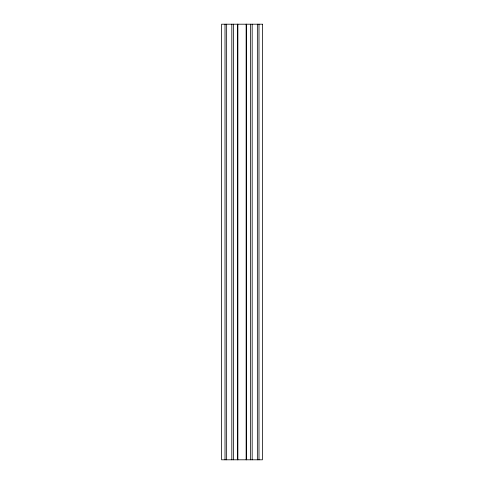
<?xml version="1.0" encoding="UTF-8"?>
<svg xmlns="http://www.w3.org/2000/svg" width="484" height="484" viewBox="0 0 484 484"><rect width="100%" height="100%" fill="white"/><g stroke="black" fill="none" stroke-linecap="round" stroke-linejoin="round"><path stroke-width="0.73" d="M258.988 24.2L258.988 459.8M257.355 24.2L257.355 459.8M252.176 24.2L252.176 459.8M250.549 24.2L250.549 459.8M246.356 24.2L246.356 459.8M246.144 24.2L246.144 459.8M237.856 24.2L237.856 459.8M237.644 24.2L237.644 459.8M233.451 24.2L233.451 459.8M231.824 24.2L231.824 459.8M226.645 24.2L226.645 459.8M225.012 24.2L225.012 459.8M262.419 24.2L221.581 24.2L221.581 459.8L262.419 459.8L262.419 24.2"/></g></svg>
